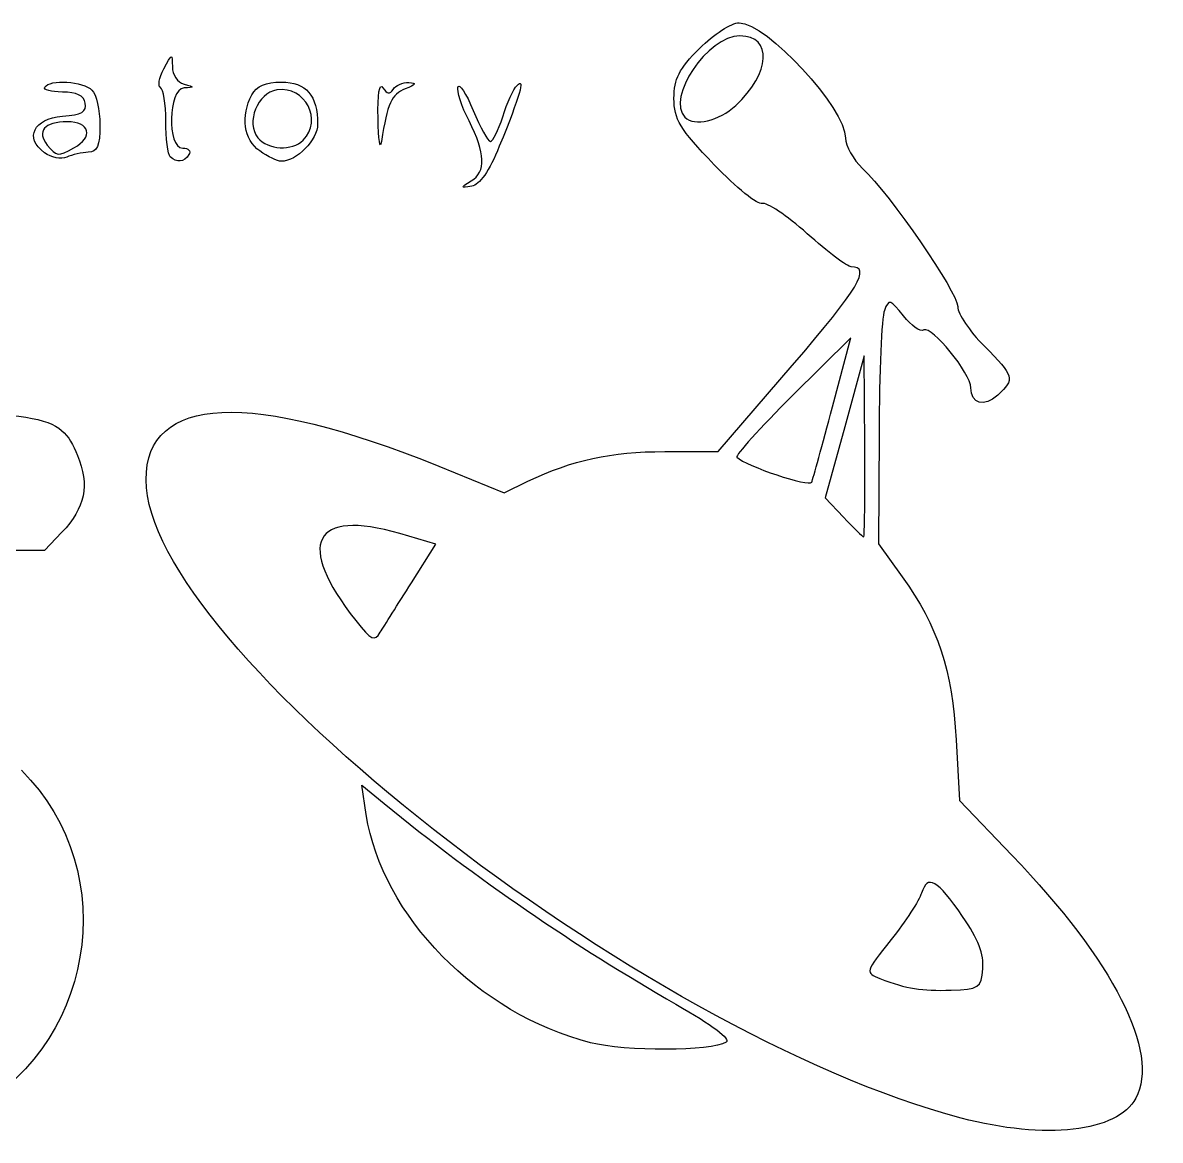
# Model space of a CAD drawing. Extents: x -180 to 507, y 228 to 521.
# Drawn here: x 276.8 to 506.6, y 295.3 to 521.2 of the extents above; entities that cross this region are included whole.
import ezdxf

# ---------------------------------------------------------------- set-up
doc = ezdxf.new("R2010")
doc.units = 0
doc.layers.add('Layer_1', color=7, linetype='CONTINUOUS')

msp = doc.modelspace()

# ---------------------------------------------------------------- linework, layer by layer
at = {"layer": 'Layer_1', "color": 7}
for points in [[(440.386351, 443.569218), (444.077019, 457.559828), (432.258361, 445.795933)], [(446.91819, 435.559989), (446.813521, 453.8933), (442.856101, 439.537936), (438.898653, 425.182576), (442.627395, 421.268832)], [(406.495993, 434.545557), (417.302436, 434.559977), (432.22587, 451.918296)], [(449.783227, 438.229735), (449.689512, 415.899517), (454.487672, 409.220836)], [(360.855876, 431.577229), (374.022134, 426.224676), (378.855854, 428.543862)], [(284.678488, 418.226675), (281.190781, 414.560021), (239.106976, 414.557904)], [(355.311539, 408.031618), (360.266782, 415.844867), (352.993845, 417.959177)], [(465.366954, 376.27398), (466.047912, 363.987893), (476.648244, 352.940667)], [(346.173107, 361.156329), (345.264714, 367.08589), (349.810488, 363.381154)]]:
    msp.add_lwpolyline(points, dxfattribs=at)
for points in [[(413.532684, 516.05008), (416.37973, 518.897136), (419.978005, 521.226554), (421.528832, 521.226554)], [(421.528832, 521.226554), (427.05986, 521.226554), (443.022841, 503.921614), (443.022841, 497.92561)], [(421.684989, 518.559888), (415.167886, 518.559888), (406.688557, 506.00534), (410.57843, 502.115462)], [(420.841737, 504.508822), (427.879591, 511.031255), (428.331393, 518.559888), (421.684989, 518.559888)], [(305.264686, 511.893225), (306.900761, 515.065741), (306.984634, 515.08654), (307.00334, 512.324326)], [(408.356224, 505.934688), (408.356224, 509.894059), (409.382885, 511.900294), (413.532684, 516.05008)], [(304.617674, 508.11545), (304.028078, 508.359901), (304.319225, 510.059897), (305.264686, 511.893225)], [(307.00334, 512.324326), (307.013923, 510.692928), (308.044712, 509.15509), (309.356329, 508.81233)], [(376.667171, 508.559899), (378.3319, 510.238718), (377.258011, 506.566637), (373.067942, 496.252281)], [(284.780299, 507.221091), (282.483454, 507.218101), (280.883865, 507.66807), (281.225653, 508.22109)], [(281.225653, 508.22109), (282.209505, 509.812967), (288.993096, 509.389809), (290.756356, 507.626562)], [(305.689685, 501.337683), (305.689685, 504.821011), (305.207271, 507.87101), (304.617674, 508.11545)], [(309.356329, 508.0479), (306.137333, 507.834521), (305.88717, 495.893245), (309.101695, 495.893245)], [(309.356329, 508.81233), (311.578562, 508.2316), (311.578562, 508.195201), (309.356329, 508.0479)], [(323.069878, 506.647554), (324.022615, 508.42773), (325.866547, 509.226559), (329.022969, 509.226559)], [(333.422958, 497.493245), (337.48309, 501.553376), (333.87095, 508.484229), (328.123202, 507.662251)], [(329.022969, 509.226559), (334.037319, 509.226559), (336.35631, 506.537559), (336.35631, 500.723165)], [(348.55827, 501.893239), (348.459183, 506.812294), (348.838569, 509.19655), (349.543365, 508.084211)], [(349.543365, 508.084211), (350.342432, 506.82314), (350.965869, 506.722175), (351.601635, 507.750881)], [(351.601635, 507.750881), (352.103258, 508.562508), (353.52825, 509.188528), (354.768324, 509.142048)], [(354.768324, 509.142048), (356.422047, 509.080048), (356.234034, 508.740088), (354.062839, 507.866441)], [(366.945015, 501.379291), (365.435516, 504.338187), (364.425921, 507.43553), (364.70151, 508.262281)], [(364.70151, 508.262281), (364.9771, 509.089028), (366.362139, 506.946456), (367.779404, 503.501012)], [(373.747259, 502.226571), (374.626045, 504.976567), (375.940017, 507.82656), (376.667171, 508.559899)], [(289.404337, 504.97857), (289.098214, 506.514702), (287.633933, 507.224832), (284.780299, 507.221091)], [(290.756356, 507.626562), (291.636359, 506.746567), (292.356369, 503.57514), (292.356369, 500.578954)], [(324.65301, 495.302185), (321.462245, 497.537062), (320.786394, 502.380767), (323.069878, 506.647554)], [(328.123202, 507.662251), (324.20695, 507.102193), (321.788132, 500.987706), (324.290188, 497.972907)], [(354.062839, 507.866441), (351.257731, 506.737716), (350.467818, 504.993408), (349.244466, 497.226577)], [(416.481276, 492.534351), (409.521897, 499.781805), (408.356224, 501.704345), (408.356224, 505.934688)], [(284.782125, 502.311907), (288.706976, 502.635997), (289.751152, 503.238405), (289.404337, 504.97857)], [(367.779404, 503.501012), (369.19667, 500.055572), (370.75972, 497.234324), (371.25285, 497.231575)], [(410.57843, 502.115462), (412.479168, 500.214735), (417.462191, 501.376762), (420.841737, 504.508822)], [(281.173133, 494.951957), (277.05863, 497.960556), (278.956431, 501.830858), (284.782125, 502.311907)], [(285.768384, 501.226572), (281.166572, 501.226572), (279.468743, 499.236016), (281.738177, 496.501505)], [(287.110693, 495.940158), (291.125105, 498.088612), (290.32834, 501.226572), (285.768384, 501.226572)], [(306.578552, 494.115469), (306.089682, 494.604358), (305.689685, 497.854355), (305.689685, 501.337683)], [(349.244466, 497.226577), (348.9557, 495.393247), (348.646931, 497.493245), (348.55827, 501.893239)], [(367.356257, 489.243732), (370.426981, 491.150253), (370.30342, 494.796247), (366.945015, 501.379291)], [(371.25285, 497.231575), (371.74598, 497.22877), (372.868473, 499.476575), (373.747259, 502.226571)], [(292.356369, 500.578954), (292.356369, 496.315059), (291.849348, 495.111138), (290.023011, 495.038361)], [(336.35631, 500.723165), (336.35631, 497.529159), (332.14743, 493.226582), (329.022969, 493.226582)], [(281.738177, 496.501505), (283.658626, 494.187502), (283.806872, 494.172014), (287.110693, 495.940158)], [(324.290188, 497.972907), (326.340944, 495.501916), (331.177601, 495.247887), (333.422958, 497.493245)], [(443.022841, 497.92561), (443.022841, 496.330135), (444.571551, 493.570161), (446.464431, 491.792333)], [(285.651439, 494.056563), (284.530401, 493.567711), (282.515151, 493.970642), (281.173133, 494.951957)], [(290.023011, 495.038361), (288.739704, 494.987233), (286.772477, 494.545414), (285.651439, 494.056563)], [(310.356347, 494.559913), (309.404695, 493.020133), (307.856091, 492.837941), (306.578552, 494.115469)], [(309.101695, 495.893245), (310.244984, 495.893245), (310.809551, 495.293247), (310.356347, 494.559913)], [(329.022969, 493.226582), (328.249328, 493.226582), (326.282815, 494.160605), (324.65301, 495.302185)], [(373.067942, 496.252281), (371.04158, 491.264225), (369.078163, 488.425472), (367.482965, 488.177481)], [(426.183323, 484.67809), (425.315994, 484.345258), (420.950057, 487.880574), (416.481276, 492.534351)], [(446.464431, 491.792333), (452.03684, 486.558627), (465.689481, 466.723403), (465.689481, 463.861253)], [(367.482965, 488.177481), (365.1794, 487.819365), (365.171357, 487.88718), (367.35631, 489.243732)], [(435.271935, 478.588257), (431.14055, 482.270496), (427.050679, 485.010922), (426.183323, 484.67809)], [(444.157822, 471.893273), (443.401962, 471.893273), (439.403292, 474.906016), (435.271935, 478.588257)], [(432.22587, 451.918307), (445.724074, 467.618882), (448.27738, 471.893273), (444.157822, 471.893273)], [(454.721008, 461.974162), (452.071235, 465.342772), (451.7862, 465.425026), (450.868229, 463.085932)], [(450.868229, 463.085932), (450.32303, 461.696644), (449.834742, 450.511358), (449.783227, 438.229735)], [(458.852233, 459.121195), (458.15384, 458.689571), (456.2948, 459.973404), (454.721008, 461.974162)], [(465.689481, 463.861253), (465.689481, 462.412206), (468.089487, 458.826622), (471.022813, 455.893293)], [(468.356134, 447.446788), (468.356134, 450.315005), (460.405626, 460.081248), (458.852233, 459.121195)], [(471.022813, 455.893293), (477.126214, 449.789895), (477.300468, 449.161209), (473.773471, 445.969341)], [(301.689666, 428.847423), (301.689666, 446.043204), (322.868715, 447.020362), (360.855876, 431.577229)], [(473.773471, 445.969341), (470.974024, 443.435868), (468.356134, 444.149832), (468.356134, 447.446788)], [(432.258361, 445.795933), (425.758112, 439.325794), (420.72024, 433.751509), (421.063113, 433.408638)], [(232.504255, 442.308337), (282.128622, 442.781287), (284.195544, 442.461655), (287.834698, 433.751943)], [(436.192631, 428.357453), (436.469331, 429.029091), (438.356496, 435.874385), (440.386351, 443.569218)], [(378.855854, 428.543862), (387.788996, 432.829929), (395.623273, 434.531037), (406.495993, 434.545557)], [(446.689485, 417.290888), (446.872814, 417.255587), (446.975711, 425.476665), (446.918164, 435.559989)], [(287.834698, 433.751943), (290.323022, 427.796534), (289.383012, 423.172618), (284.678488, 418.226675)], [(421.063113, 433.408638), (422.849075, 431.622679), (435.761731, 427.311614), (436.192631, 428.357453)], [(466.356151, 299.834612), (401.723842, 316.876414), (301.689666, 395.251156), (301.689666, 428.847423)], [(352.993845, 417.959177), (335.388889, 423.077069), (331.762805, 415.957807), (344.05377, 400.406759)], [(442.627395, 421.268832), (444.678204, 419.116275), (446.506129, 417.326196), (446.689485, 417.290888)], [(454.487672, 409.220836), (461.652632, 399.247758), (464.586038, 390.36421), (465.366954, 376.27398)], [(349.022957, 398.012442), (349.756275, 399.22569), (352.586149, 403.734324), (355.311539, 408.031618)], [(344.05377, 400.406759), (347.22022, 396.400433), (347.861755, 396.091323), (349.022957, 398.012442)], [(276.490438, 370.143446), (297.352595, 349.396831), (291.203766, 313.348744), (264.571529, 300.267814)], [(349.810488, 363.381154), (368.375113, 348.251264), (388.290884, 334.556482), (408.757014, 322.847496)], [(391.486755, 315.041414), (368.874513, 320.784649), (349.307251, 340.697943), (346.173107, 361.156329)], [(476.648244, 352.940667), (497.254101, 331.466084), (506.609174, 313.086066), (501.649936, 303.819629)], [(466.684578, 340.564122), (461.533729, 348.038505), (459.599521, 349.144274), (458.382651, 345.310297)], [(458.382651, 345.310297), (457.906111, 343.80883), (455.13545, 339.568475), (452.22562, 335.887268)], [(470.755902, 329.984808), (471.039667, 332.888964), (469.858277, 335.958788), (466.684578, 340.564122)], [(452.22562, 335.887268), (446.963857, 329.230617), (446.951607, 329.187879), (449.978939, 328.038049)], [(464.356142, 325.684691), (470.023536, 325.881893), (470.378289, 326.12025), (470.755902, 329.984808)], [(449.978939, 328.038049), (455.538834, 325.926322), (458.3019, 325.474044), (464.356142, 325.684691)], [(408.757014, 322.847496), (416.184282, 318.59823), (419.896408, 315.766689), (418.870831, 315.132854)], [(418.870831, 315.132854), (415.938643, 313.320646), (398.491061, 313.262384), (391.486755, 315.041361)], [(501.649936, 303.819629), (497.990329, 296.981587), (483.417018, 295.336119), (466.356151, 299.834612)]]:
    msp.add_open_spline(points, degree=3, dxfattribs=at)

doc.saveas('drawing.dxf')
